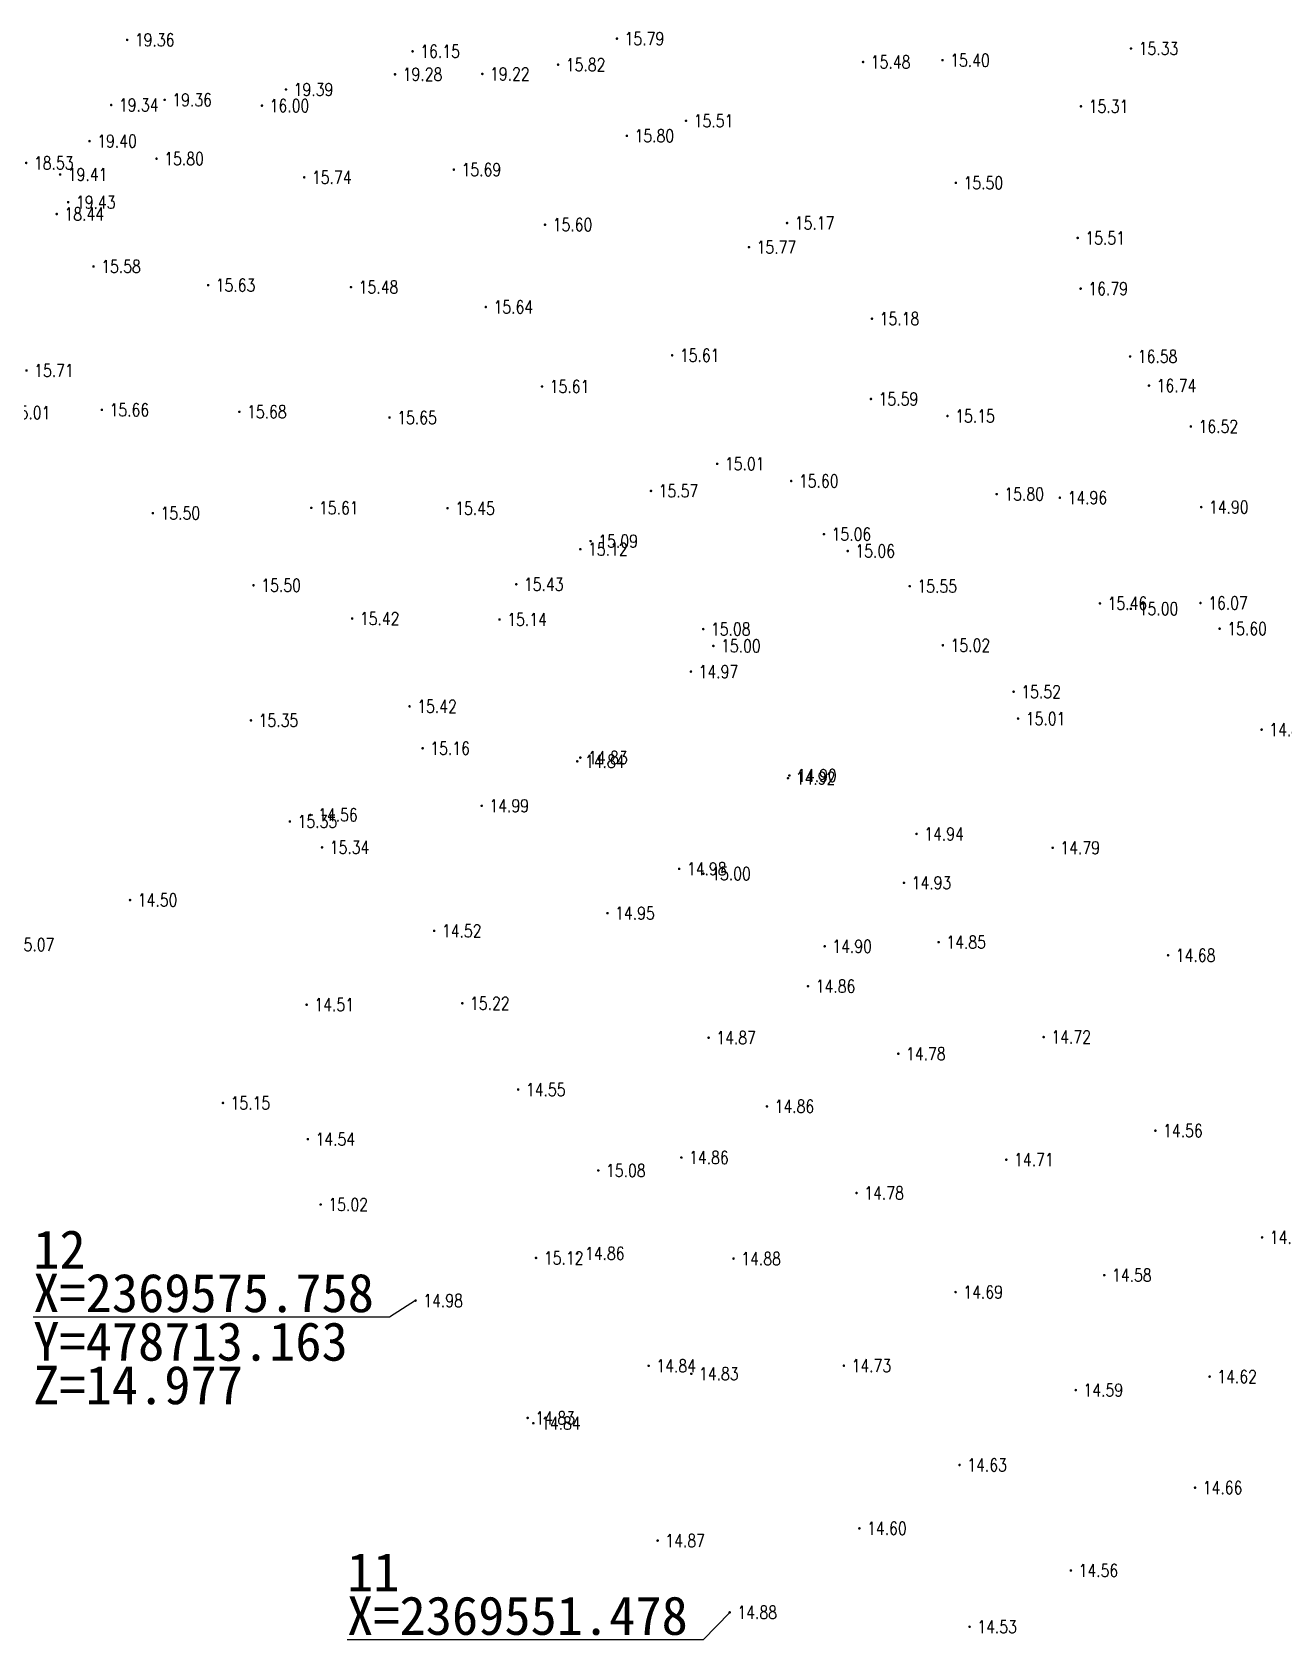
# Model space of a CAD drawing. Extents: x 478634 to 479141, y 2369294 to 2369803.
# Drawn here: x 478683.3 to 478780.8, y 2369549.3 to 2369674.5 of the extents above; entities that cross this region are included whole.
import ezdxf
from ezdxf.enums import TextEntityAlignment as Align

# ---------------------------------------------------------------- set-up
doc = ezdxf.new("R2010")
doc.units = 0
doc.header["$LTSCALE"] = 0.5
doc.layers.get('0').update_dxf_attribs({"linetype": 'CONTINUOUS'})
doc.layers.add('GCD', color=1, linetype='CONTINUOUS')
doc.styles.add('HZ', font='rs.shx', dxfattribs={"width": 0.8, "bigfont": 'hztxt.shx'})
doc.styles.add('宋体', font='')
doc.styles.get('宋体').set_extended_font_data('SimSun')

# ---------------------------------------------------------------- blocks, each defined once
blk = doc.blocks.new('GC200')
at = {"linetype": 'Continuous', "const_width": 0.2, "flags": 128}
blk.add_lwpolyline([(-0.1, 0, 1), (0.1, 0, 1)], format="xyb", close=True, dxfattribs=at)

msp = doc.modelspace()

# ---------------------------------------------------------------- linework, layer by layer
at = {"linetype": 'Continuous'}
for p, q in [((478713.16, 2369575.76, 14.98), (478711.13, 2369574.47)), ((478711.13, 2369574.47), (478683.39, 2369574.47)), ((478737.62, 2369551.48, 14.88), (478735.56, 2369549.34)), ((478735.56, 2369549.34), (478707.83, 2369549.34))]:
    msp.add_line(p, q, dxfattribs=at)

# ---------------------------------------------------------------- block references
at = {"layer": 'GCD', "linetype": 'Continuous'}
ref = msp.add_blockref('GC200', (478690.7, 2369673.93, 19.36), dxfattribs=dict(at, xscale=0.5, yscale=0.5, zscale=0.5))
ref.add_attrib('height', '19.36', dxfattribs={"linetype": 'Continuous', "height": 1, "style": 'HZ', "width": 0.8}).set_placement((478691.3, 2369673.93, 19.36), align=Align.MIDDLE_LEFT)
ref = msp.add_blockref('GC200', (478728.84, 2369674.03, 15.79), dxfattribs=dict(at, xscale=0.5, yscale=0.5, zscale=0.5))
ref.add_attrib('height', '15.79', dxfattribs={"linetype": 'Continuous', "height": 1, "style": 'HZ', "width": 0.8}).set_placement((478729.44, 2369674.03, 15.79), align=Align.MIDDLE_LEFT)
ref = msp.add_blockref('GC200', (478712.93, 2369673.04, 16.15), dxfattribs=dict(at, xscale=0.5, yscale=0.5, zscale=0.5))
ref.add_attrib('height', '16.15', dxfattribs={"linetype": 'Continuous', "height": 1, "style": 'HZ', "width": 0.8}).set_placement((478713.53, 2369673.04, 16.15), align=Align.MIDDLE_LEFT)
ref = msp.add_blockref('GC200', (478768.87, 2369673.26, 15.33), dxfattribs=dict(at, xscale=0.5, yscale=0.5, zscale=0.5))
ref.add_attrib('height', '15.33', dxfattribs={"linetype": 'Continuous', "height": 1, "style": 'HZ', "width": 0.8}).set_placement((478769.47, 2369673.26, 15.33), align=Align.MIDDLE_LEFT)
ref = msp.add_blockref('GC200', (478711.56, 2369671.25, 19.28), dxfattribs=dict(at, xscale=0.5, yscale=0.5, zscale=0.5))
ref.add_attrib('height', '19.28', dxfattribs={"linetype": 'Continuous', "height": 1, "style": 'HZ', "width": 0.8}).set_placement((478712.16, 2369671.25, 19.28), align=Align.MIDDLE_LEFT)
ref = msp.add_blockref('GC200', (478718.36, 2369671.28, 19.22), dxfattribs=dict(at, xscale=0.5, yscale=0.5, zscale=0.5))
ref.add_attrib('height', '19.22', dxfattribs={"linetype": 'Continuous', "height": 1, "style": 'HZ', "width": 0.8}).set_placement((478718.96, 2369671.28, 19.22), align=Align.MIDDLE_LEFT)
ref = msp.add_blockref('GC200', (478724.26, 2369672, 15.82), dxfattribs=dict(at, xscale=0.5, yscale=0.5, zscale=0.5))
ref.add_attrib('height', '15.82', dxfattribs={"linetype": 'Continuous', "height": 1, "style": 'HZ', "width": 0.8}).set_placement((478724.86, 2369672, 15.82), align=Align.MIDDLE_LEFT)
ref = msp.add_blockref('GC200', (478748.01, 2369672.21, 15.48), dxfattribs=dict(at, xscale=0.5, yscale=0.5, zscale=0.5))
ref.add_attrib('height', '15.48', dxfattribs={"linetype": 'Continuous', "height": 1, "style": 'HZ', "width": 0.8}).set_placement((478748.61, 2369672.21, 15.48), align=Align.MIDDLE_LEFT)
ref = msp.add_blockref('GC200', (478754.19, 2369672.35, 15.4), dxfattribs=dict(at, xscale=0.5, yscale=0.5, zscale=0.5))
ref.add_attrib('height', '15.40', dxfattribs={"linetype": 'Continuous', "height": 1, "style": 'HZ', "width": 0.8}).set_placement((478754.79, 2369672.35, 15.4), align=Align.MIDDLE_LEFT)
ref = msp.add_blockref('GC200', (478703.07, 2369670.07, 19.39), dxfattribs=dict(at, xscale=0.5, yscale=0.5, zscale=0.5))
ref.add_attrib('height', '19.39', dxfattribs={"linetype": 'Continuous', "height": 1, "style": 'HZ', "width": 0.8}).set_placement((478703.67, 2369670.07, 19.39), align=Align.MIDDLE_LEFT)
ref = msp.add_blockref('GC200', (478689.46, 2369668.86, 19.34), dxfattribs=dict(at, xscale=0.5, yscale=0.5, zscale=0.5))
ref.add_attrib('height', '19.34', dxfattribs={"linetype": 'Continuous', "height": 1, "style": 'HZ', "width": 0.8}).set_placement((478690.06, 2369668.86, 19.34), align=Align.MIDDLE_LEFT)
ref = msp.add_blockref('GC200', (478689.46, 2369668.86, 19.34), dxfattribs=dict(at, xscale=0.5, yscale=0.5, zscale=0.5))
ref.add_attrib('height', '19.34', dxfattribs={"linetype": 'Continuous', "height": 1, "style": 'HZ', "width": 0.8}).set_placement((478690.06, 2369668.86, 19.34), align=Align.MIDDLE_LEFT)
ref = msp.add_blockref('GC200', (478693.62, 2369669.26, 19.36), dxfattribs=dict(at, xscale=0.5, yscale=0.5, zscale=0.5))
ref.add_attrib('height', '19.36', dxfattribs={"linetype": 'Continuous', "height": 1, "style": 'HZ', "width": 0.8}).set_placement((478694.22, 2369669.26, 19.36), align=Align.MIDDLE_LEFT)
ref = msp.add_blockref('GC200', (478693.62, 2369669.26, 19.36), dxfattribs=dict(at, xscale=0.5, yscale=0.5, zscale=0.5))
ref.add_attrib('height', '19.36', dxfattribs={"linetype": 'Continuous', "height": 1, "style": 'HZ', "width": 0.8}).set_placement((478694.22, 2369669.26, 19.36), align=Align.MIDDLE_LEFT)
ref = msp.add_blockref('GC200', (478701.2, 2369668.81, 16), dxfattribs=dict(at, xscale=0.5, yscale=0.5, zscale=0.5))
ref.add_attrib('height', '16.00', dxfattribs={"linetype": 'Continuous', "height": 1, "style": 'HZ', "width": 0.8}).set_placement((478701.8, 2369668.81, 16), align=Align.MIDDLE_LEFT)
ref = msp.add_blockref('GC200', (478764.97, 2369668.76, 15.31), dxfattribs=dict(at, xscale=0.5, yscale=0.5, zscale=0.5))
ref.add_attrib('height', '15.31', dxfattribs={"linetype": 'Continuous', "height": 1, "style": 'HZ', "width": 0.8}).set_placement((478765.58, 2369668.76, 15.31), align=Align.MIDDLE_LEFT)
ref = msp.add_blockref('GC200', (478734.22, 2369667.63, 15.51), dxfattribs=dict(at, xscale=0.5, yscale=0.5, zscale=0.5))
ref.add_attrib('height', '15.51', dxfattribs={"linetype": 'Continuous', "height": 1, "style": 'HZ', "width": 0.8}).set_placement((478734.82, 2369667.63, 15.51), align=Align.MIDDLE_LEFT)
ref = msp.add_blockref('GC200', (478729.61, 2369666.46, 15.8), dxfattribs=dict(at, xscale=0.5, yscale=0.5, zscale=0.5))
ref.add_attrib('height', '15.80', dxfattribs={"linetype": 'Continuous', "height": 1, "style": 'HZ', "width": 0.8}).set_placement((478730.21, 2369666.46, 15.8), align=Align.MIDDLE_LEFT)
ref = msp.add_blockref('GC200', (478687.77, 2369666.05, 19.4), dxfattribs=dict(at, xscale=0.5, yscale=0.5, zscale=0.5))
ref.add_attrib('height', '19.40', dxfattribs={"linetype": 'Continuous', "height": 1, "style": 'HZ', "width": 0.8}).set_placement((478688.37, 2369666.05, 19.4), align=Align.MIDDLE_LEFT)
ref = msp.add_blockref('GC200', (478687.77, 2369666.05, 19.4), dxfattribs=dict(at, xscale=0.5, yscale=0.5, zscale=0.5))
ref.add_attrib('height', '19.40', dxfattribs={"linetype": 'Continuous', "height": 1, "style": 'HZ', "width": 0.8}).set_placement((478688.37, 2369666.05, 19.4), align=Align.MIDDLE_LEFT)
ref = msp.add_blockref('GC200', (478682.84, 2369664.35, 18.53), dxfattribs=dict(at, xscale=0.5, yscale=0.5, zscale=0.5))
ref.add_attrib('height', '18.53', dxfattribs={"linetype": 'Continuous', "height": 1, "style": 'HZ', "width": 0.8}).set_placement((478683.44, 2369664.35, 18.53), align=Align.MIDDLE_LEFT)
ref = msp.add_blockref('GC200', (478692.99, 2369664.68, 15.8), dxfattribs=dict(at, xscale=0.5, yscale=0.5, zscale=0.5))
ref.add_attrib('height', '15.80', dxfattribs={"linetype": 'Continuous', "height": 1, "style": 'HZ', "width": 0.8}).set_placement((478693.59, 2369664.68, 15.8), align=Align.MIDDLE_LEFT)
ref = msp.add_blockref('GC200', (478716.14, 2369663.83, 15.69), dxfattribs=dict(at, xscale=0.5, yscale=0.5, zscale=0.5))
ref.add_attrib('height', '15.69', dxfattribs={"linetype": 'Continuous', "height": 1, "style": 'HZ', "width": 0.8}).set_placement((478716.74, 2369663.83, 15.69), align=Align.MIDDLE_LEFT)
ref = msp.add_blockref('GC200', (478685.48, 2369663.45, 19.41), dxfattribs=dict(at, xscale=0.5, yscale=0.5, zscale=0.5))
ref.add_attrib('height', '19.41', dxfattribs={"linetype": 'Continuous', "height": 1, "style": 'HZ', "width": 0.8}).set_placement((478686.08, 2369663.45, 19.41), align=Align.MIDDLE_LEFT)
ref = msp.add_blockref('GC200', (478704.49, 2369663.23, 15.74), dxfattribs=dict(at, xscale=0.5, yscale=0.5, zscale=0.5))
ref.add_attrib('height', '15.74', dxfattribs={"linetype": 'Continuous', "height": 1, "style": 'HZ', "width": 0.8}).set_placement((478705.09, 2369663.23, 15.74), align=Align.MIDDLE_LEFT)
ref = msp.add_blockref('GC200', (478755.23, 2369662.8, 15.49), dxfattribs=dict(at, xscale=0.5, yscale=0.5, zscale=0.5))
ref.add_attrib('height', '15.50', dxfattribs={"linetype": 'Continuous', "height": 1, "style": 'HZ', "width": 0.8}).set_placement((478755.83, 2369662.8, 15.49), align=Align.MIDDLE_LEFT)
ref = msp.add_blockref('GC200', (478686.11, 2369661.29, 19.43), dxfattribs=dict(at, xscale=0.5, yscale=0.5, zscale=0.5))
ref.add_attrib('height', '19.43', dxfattribs={"linetype": 'Continuous', "height": 1, "style": 'HZ', "width": 0.8}).set_placement((478686.71, 2369661.29, 19.43), align=Align.MIDDLE_LEFT)
ref = msp.add_blockref('GC200', (478685.22, 2369660.37, 18.44), dxfattribs=dict(at, xscale=0.5, yscale=0.5, zscale=0.5))
ref.add_attrib('height', '18.44', dxfattribs={"linetype": 'Continuous', "height": 1, "style": 'HZ', "width": 0.8}).set_placement((478685.82, 2369660.37, 18.44), align=Align.MIDDLE_LEFT)
ref = msp.add_blockref('GC200', (478723.24, 2369659.54, 15.6), dxfattribs=dict(at, xscale=0.5, yscale=0.5, zscale=0.5))
ref.add_attrib('height', '15.60', dxfattribs={"linetype": 'Continuous', "height": 1, "style": 'HZ', "width": 0.8}).set_placement((478723.84, 2369659.54, 15.6), align=Align.MIDDLE_LEFT)
ref = msp.add_blockref('GC200', (478742.09, 2369659.67, 15.17), dxfattribs=dict(at, xscale=0.5, yscale=0.5, zscale=0.5))
ref.add_attrib('height', '15.17', dxfattribs={"linetype": 'Continuous', "height": 1, "style": 'HZ', "width": 0.8}).set_placement((478742.69, 2369659.67, 15.17), align=Align.MIDDLE_LEFT)
ref = msp.add_blockref('GC200', (478739.12, 2369657.79, 15.77), dxfattribs=dict(at, xscale=0.5, yscale=0.5, zscale=0.5))
ref.add_attrib('height', '15.77', dxfattribs={"linetype": 'Continuous', "height": 1, "style": 'HZ', "width": 0.8}).set_placement((478739.72, 2369657.79, 15.77), align=Align.MIDDLE_LEFT)
ref = msp.add_blockref('GC200', (478764.72, 2369658.51, 15.51), dxfattribs=dict(at, xscale=0.5, yscale=0.5, zscale=0.5))
ref.add_attrib('height', '15.51', dxfattribs={"linetype": 'Continuous', "height": 1, "style": 'HZ', "width": 0.8}).set_placement((478765.32, 2369658.51, 15.51), align=Align.MIDDLE_LEFT)
ref = msp.add_blockref('GC200', (478688.08, 2369656.29, 15.58), dxfattribs=dict(at, xscale=0.5, yscale=0.5, zscale=0.5))
ref.add_attrib('height', '15.58', dxfattribs={"linetype": 'Continuous', "height": 1, "style": 'HZ', "width": 0.8}).set_placement((478688.68, 2369656.29, 15.58), align=Align.MIDDLE_LEFT)
ref = msp.add_blockref('GC200', (478697.01, 2369654.83, 15.63), dxfattribs=dict(at, xscale=0.5, yscale=0.5, zscale=0.5))
ref.add_attrib('height', '15.63', dxfattribs={"linetype": 'Continuous', "height": 1, "style": 'HZ', "width": 0.8}).set_placement((478697.6, 2369654.83, 15.63), align=Align.MIDDLE_LEFT)
ref = msp.add_blockref('GC200', (478708.13, 2369654.68, 15.48), dxfattribs=dict(at, xscale=0.5, yscale=0.5, zscale=0.5))
ref.add_attrib('height', '15.48', dxfattribs={"linetype": 'Continuous', "height": 1, "style": 'HZ', "width": 0.8}).set_placement((478708.73, 2369654.68, 15.48), align=Align.MIDDLE_LEFT)
ref = msp.add_blockref('GC200', (478764.95, 2369654.56, 16.79), dxfattribs=dict(at, xscale=0.5, yscale=0.5, zscale=0.5))
ref.add_attrib('height', '16.79', dxfattribs={"linetype": 'Continuous', "height": 1, "style": 'HZ', "width": 0.8}).set_placement((478765.55, 2369654.56, 16.79), align=Align.MIDDLE_LEFT)
ref = msp.add_blockref('GC200', (478718.63, 2369653.13, 15.64), dxfattribs=dict(at, xscale=0.5, yscale=0.5, zscale=0.5))
ref.add_attrib('height', '15.64', dxfattribs={"linetype": 'Continuous', "height": 1, "style": 'HZ', "width": 0.8}).set_placement((478719.23, 2369653.13, 15.64), align=Align.MIDDLE_LEFT)
ref = msp.add_blockref('GC200', (478748.7, 2369652.22, 15.18), dxfattribs=dict(at, xscale=0.5, yscale=0.5, zscale=0.5))
ref.add_attrib('height', '15.18', dxfattribs={"linetype": 'Continuous', "height": 1, "style": 'HZ', "width": 0.8}).set_placement((478749.3, 2369652.22, 15.18), align=Align.MIDDLE_LEFT)
ref = msp.add_blockref('GC200', (478733.14, 2369649.37, 15.61), dxfattribs=dict(at, xscale=0.5, yscale=0.5, zscale=0.5))
ref.add_attrib('height', '15.61', dxfattribs={"linetype": 'Continuous', "height": 1, "style": 'HZ', "width": 0.8}).set_placement((478733.74, 2369649.37, 15.61), align=Align.MIDDLE_LEFT)
ref = msp.add_blockref('GC200', (478768.8, 2369649.28, 16.58), dxfattribs=dict(at, xscale=0.5, yscale=0.5, zscale=0.5))
ref.add_attrib('height', '16.58', dxfattribs={"linetype": 'Continuous', "height": 1, "style": 'HZ', "width": 0.8}).set_placement((478769.4, 2369649.28, 16.58), align=Align.MIDDLE_LEFT)
ref = msp.add_blockref('GC200', (478682.86, 2369648.19, 15.71), dxfattribs=dict(at, xscale=0.5, yscale=0.5, zscale=0.5))
ref.add_attrib('height', '15.71', dxfattribs={"linetype": 'Continuous', "height": 1, "style": 'HZ', "width": 0.8}).set_placement((478683.46, 2369648.19, 15.71), align=Align.MIDDLE_LEFT)
ref = msp.add_blockref('GC200', (478723.01, 2369646.94, 15.61), dxfattribs=dict(at, xscale=0.5, yscale=0.5, zscale=0.5))
ref.add_attrib('height', '15.61', dxfattribs={"linetype": 'Continuous', "height": 1, "style": 'HZ', "width": 0.8}).set_placement((478723.61, 2369646.94, 15.61), align=Align.MIDDLE_LEFT)
ref = msp.add_blockref('GC200', (478770.27, 2369647.01, 16.74), dxfattribs=dict(at, xscale=0.5, yscale=0.5, zscale=0.5))
ref.add_attrib('height', '16.74', dxfattribs={"linetype": 'Continuous', "height": 1, "style": 'HZ', "width": 0.8}).set_placement((478770.87, 2369647.01, 16.74), align=Align.MIDDLE_LEFT)
ref = msp.add_blockref('GC200', (478681.04, 2369644.9, 15.01), dxfattribs=dict(at, xscale=0.5, yscale=0.5, zscale=0.5))
ref.add_attrib('height', '15.01', dxfattribs={"linetype": 'Continuous', "height": 1, "style": 'HZ', "width": 0.8}).set_placement((478681.64, 2369644.9, 15.01), align=Align.MIDDLE_LEFT)
ref = msp.add_blockref('GC200', (478688.73, 2369645.12, 15.66), dxfattribs=dict(at, xscale=0.5, yscale=0.5, zscale=0.5))
ref.add_attrib('height', '15.66', dxfattribs={"linetype": 'Continuous', "height": 1, "style": 'HZ', "width": 0.8}).set_placement((478689.33, 2369645.12, 15.66), align=Align.MIDDLE_LEFT)
ref = msp.add_blockref('GC200', (478699.44, 2369644.97, 15.68), dxfattribs=dict(at, xscale=0.5, yscale=0.5, zscale=0.5))
ref.add_attrib('height', '15.68', dxfattribs={"linetype": 'Continuous', "height": 1, "style": 'HZ', "width": 0.8}).set_placement((478700.04, 2369644.97, 15.68), align=Align.MIDDLE_LEFT)
ref = msp.add_blockref('GC200', (478748.62, 2369645.97, 15.59), dxfattribs=dict(at, xscale=0.5, yscale=0.5, zscale=0.5))
ref.add_attrib('height', '15.59', dxfattribs={"linetype": 'Continuous', "height": 1, "style": 'HZ', "width": 0.8}).set_placement((478749.22, 2369645.97, 15.59), align=Align.MIDDLE_LEFT)
ref = msp.add_blockref('GC200', (478711.13, 2369644.52, 15.65), dxfattribs=dict(at, xscale=0.5, yscale=0.5, zscale=0.5))
ref.add_attrib('height', '15.65', dxfattribs={"linetype": 'Continuous', "height": 1, "style": 'HZ', "width": 0.8}).set_placement((478711.73, 2369644.52, 15.65), align=Align.MIDDLE_LEFT)
ref = msp.add_blockref('GC200', (478754.58, 2369644.64, 15.15), dxfattribs=dict(at, xscale=0.5, yscale=0.5, zscale=0.5))
ref.add_attrib('height', '15.15', dxfattribs={"linetype": 'Continuous', "height": 1, "style": 'HZ', "width": 0.8}).set_placement((478755.18, 2369644.64, 15.15), align=Align.MIDDLE_LEFT)
ref = msp.add_blockref('GC200', (478773.53, 2369643.83, 16.52), dxfattribs=dict(at, xscale=0.5, yscale=0.5, zscale=0.5))
ref.add_attrib('height', '16.52', dxfattribs={"linetype": 'Continuous', "height": 1, "style": 'HZ', "width": 0.8}).set_placement((478774.13, 2369643.83, 16.52), align=Align.MIDDLE_LEFT)
ref = msp.add_blockref('GC200', (478736.65, 2369640.92, 15.01), dxfattribs=dict(at, xscale=0.5, yscale=0.5, zscale=0.5))
ref.add_attrib('height', '15.01', dxfattribs={"linetype": 'Continuous', "height": 1, "style": 'HZ', "width": 0.8}).set_placement((478737.25, 2369640.92, 15.01), align=Align.MIDDLE_LEFT)
ref = msp.add_blockref('GC200', (478731.49, 2369638.81, 15.57), dxfattribs=dict(at, xscale=0.5, yscale=0.5, zscale=0.5))
ref.add_attrib('height', '15.57', dxfattribs={"linetype": 'Continuous', "height": 1, "style": 'HZ', "width": 0.8}).set_placement((478732.09, 2369638.81, 15.57), align=Align.MIDDLE_LEFT)
ref = msp.add_blockref('GC200', (478742.41, 2369639.58, 15.6), dxfattribs=dict(at, xscale=0.5, yscale=0.5, zscale=0.5))
ref.add_attrib('height', '15.60', dxfattribs={"linetype": 'Continuous', "height": 1, "style": 'HZ', "width": 0.8}).set_placement((478743.01, 2369639.58, 15.6), align=Align.MIDDLE_LEFT)
ref = msp.add_blockref('GC200', (478705.04, 2369637.49, 15.61), dxfattribs=dict(at, xscale=0.5, yscale=0.5, zscale=0.5))
ref.add_attrib('height', '15.61', dxfattribs={"linetype": 'Continuous', "height": 1, "style": 'HZ', "width": 0.8}).set_placement((478705.64, 2369637.49, 15.61), align=Align.MIDDLE_LEFT)
ref = msp.add_blockref('GC200', (478715.65, 2369637.46, 15.45), dxfattribs=dict(at, xscale=0.5, yscale=0.5, zscale=0.5))
ref.add_attrib('height', '15.45', dxfattribs={"linetype": 'Continuous', "height": 1, "style": 'HZ', "width": 0.8}).set_placement((478716.25, 2369637.46, 15.45), align=Align.MIDDLE_LEFT)
ref = msp.add_blockref('GC200', (478758.41, 2369638.56, 15.8), dxfattribs=dict(at, xscale=0.5, yscale=0.5, zscale=0.5))
ref.add_attrib('height', '15.80', dxfattribs={"linetype": 'Continuous', "height": 1, "style": 'HZ', "width": 0.8}).set_placement((478759.01, 2369638.56, 15.8), align=Align.MIDDLE_LEFT)
ref = msp.add_blockref('GC200', (478763.33, 2369638.28, 14.96), dxfattribs=dict(at, xscale=0.5, yscale=0.5, zscale=0.5))
ref.add_attrib('height', '14.96', dxfattribs={"linetype": 'Continuous', "height": 1, "style": 'HZ', "width": 0.8}).set_placement((478763.93, 2369638.28, 14.96), align=Align.MIDDLE_LEFT)
ref = msp.add_blockref('GC200', (478774.34, 2369637.55, 14.9), dxfattribs=dict(at, xscale=0.5, yscale=0.5, zscale=0.5))
ref.add_attrib('height', '14.90', dxfattribs={"linetype": 'Continuous', "height": 1, "style": 'HZ', "width": 0.8}).set_placement((478774.94, 2369637.55, 14.9), align=Align.MIDDLE_LEFT)
ref = msp.add_blockref('GC200', (478692.7, 2369637.08, 15.5), dxfattribs=dict(at, xscale=0.5, yscale=0.5, zscale=0.5))
ref.add_attrib('height', '15.50', dxfattribs={"linetype": 'Continuous', "height": 1, "style": 'HZ', "width": 0.8}).set_placement((478693.3, 2369637.08, 15.5), align=Align.MIDDLE_LEFT)
ref = msp.add_blockref('GC200', (478726.79, 2369634.9, 15.09), dxfattribs=dict(at, xscale=0.5, yscale=0.5, zscale=0.5))
ref.add_attrib('height', '15.09', dxfattribs={"linetype": 'Continuous', "height": 1, "style": 'HZ', "width": 0.8}).set_placement((478727.39, 2369634.9, 15.09), align=Align.MIDDLE_LEFT)
ref = msp.add_blockref('GC200', (478744.96, 2369635.44, 15.06), dxfattribs=dict(at, xscale=0.5, yscale=0.5, zscale=0.5))
ref.add_attrib('height', '15.06', dxfattribs={"linetype": 'Continuous', "height": 1, "style": 'HZ', "width": 0.8}).set_placement((478745.56, 2369635.44, 15.06), align=Align.MIDDLE_LEFT)
ref = msp.add_blockref('GC200', (478725.99, 2369634.27, 15.12), dxfattribs=dict(at, xscale=0.5, yscale=0.5, zscale=0.5))
ref.add_attrib('height', '15.12', dxfattribs={"linetype": 'Continuous', "height": 1, "style": 'HZ', "width": 0.8}).set_placement((478726.59, 2369634.27, 15.12), align=Align.MIDDLE_LEFT)
ref = msp.add_blockref('GC200', (478746.81, 2369634.13, 15.06), dxfattribs=dict(at, xscale=0.5, yscale=0.5, zscale=0.5))
ref.add_attrib('height', '15.06', dxfattribs={"linetype": 'Continuous', "height": 1, "style": 'HZ', "width": 0.8}).set_placement((478747.41, 2369634.13, 15.06), align=Align.MIDDLE_LEFT)
ref = msp.add_blockref('GC200', (478700.54, 2369631.46, 15.5), dxfattribs=dict(at, xscale=0.5, yscale=0.5, zscale=0.5))
ref.add_attrib('height', '15.50', dxfattribs={"linetype": 'Continuous', "height": 1, "style": 'HZ', "width": 0.8}).set_placement((478701.15, 2369631.46, 15.5), align=Align.MIDDLE_LEFT)
ref = msp.add_blockref('GC200', (478721, 2369631.54, 15.43), dxfattribs=dict(at, xscale=0.5, yscale=0.5, zscale=0.5))
ref.add_attrib('height', '15.43', dxfattribs={"linetype": 'Continuous', "height": 1, "style": 'HZ', "width": 0.8}).set_placement((478721.6, 2369631.54, 15.43), align=Align.MIDDLE_LEFT)
ref = msp.add_blockref('GC200', (478751.64, 2369631.39, 15.55), dxfattribs=dict(at, xscale=0.5, yscale=0.5, zscale=0.5))
ref.add_attrib('height', '15.55', dxfattribs={"linetype": 'Continuous', "height": 1, "style": 'HZ', "width": 0.8}).set_placement((478752.24, 2369631.39, 15.55), align=Align.MIDDLE_LEFT)
ref = msp.add_blockref('GC200', (478766.45, 2369630.05, 15.46), dxfattribs=dict(at, xscale=0.5, yscale=0.5, zscale=0.5))
ref.add_attrib('height', '15.46', dxfattribs={"linetype": 'Continuous', "height": 1, "style": 'HZ', "width": 0.8}).set_placement((478767.05, 2369630.05, 15.46), align=Align.MIDDLE_LEFT)
ref = msp.add_blockref('GC200', (478774.28, 2369630.08, 16.07), dxfattribs=dict(at, xscale=0.5, yscale=0.5, zscale=0.5))
ref.add_attrib('height', '16.07', dxfattribs={"linetype": 'Continuous', "height": 1, "style": 'HZ', "width": 0.8}).set_placement((478774.88, 2369630.08, 16.07), align=Align.MIDDLE_LEFT)
ref = msp.add_blockref('GC200', (478708.22, 2369628.87, 15.41), dxfattribs=dict(at, xscale=0.5, yscale=0.5, zscale=0.5))
ref.add_attrib('height', '15.42', dxfattribs={"linetype": 'Continuous', "height": 1, "style": 'HZ', "width": 0.8}).set_placement((478708.82, 2369628.87, 15.41), align=Align.MIDDLE_LEFT)
ref = msp.add_blockref('GC200', (478719.7, 2369628.8, 15.14), dxfattribs=dict(at, xscale=0.5, yscale=0.5, zscale=0.5))
ref.add_attrib('height', '15.14', dxfattribs={"linetype": 'Continuous', "height": 1, "style": 'HZ', "width": 0.8}).set_placement((478720.3, 2369628.8, 15.14), align=Align.MIDDLE_LEFT)
ref = msp.add_blockref('GC200', (478768.86, 2369629.63, 15), dxfattribs=dict(at, xscale=0.5, yscale=0.5, zscale=0.5))
ref.add_attrib('height', '15.00', dxfattribs={"linetype": 'Continuous', "height": 1, "style": 'HZ', "width": 0.8}).set_placement((478769.47, 2369629.63, 15), align=Align.MIDDLE_LEFT)
ref = msp.add_blockref('GC200', (478735.56, 2369628.05, 15.08), dxfattribs=dict(at, xscale=0.5, yscale=0.5, zscale=0.5))
ref.add_attrib('height', '15.08', dxfattribs={"linetype": 'Continuous', "height": 1, "style": 'HZ', "width": 0.8}).set_placement((478736.16, 2369628.05, 15.08), align=Align.MIDDLE_LEFT)
ref = msp.add_blockref('GC200', (478775.77, 2369628.08, 15.6), dxfattribs=dict(at, xscale=0.5, yscale=0.5, zscale=0.5))
ref.add_attrib('height', '15.60', dxfattribs={"linetype": 'Continuous', "height": 1, "style": 'HZ', "width": 0.8}).set_placement((478776.37, 2369628.08, 15.6), align=Align.MIDDLE_LEFT)
ref = msp.add_blockref('GC200', (478736.35, 2369626.74, 15), dxfattribs=dict(at, xscale=0.5, yscale=0.5, zscale=0.5))
ref.add_attrib('height', '15.00', dxfattribs={"linetype": 'Continuous', "height": 1, "style": 'HZ', "width": 0.8}).set_placement((478736.95, 2369626.74, 15), align=Align.MIDDLE_LEFT)
ref = msp.add_blockref('GC200', (478754.22, 2369626.79, 15.02), dxfattribs=dict(at, xscale=0.5, yscale=0.5, zscale=0.5))
ref.add_attrib('height', '15.02', dxfattribs={"linetype": 'Continuous', "height": 1, "style": 'HZ', "width": 0.8}).set_placement((478754.82, 2369626.79, 15.02), align=Align.MIDDLE_LEFT)
ref = msp.add_blockref('GC200', (478734.6, 2369624.74, 14.96), dxfattribs=dict(at, xscale=0.5, yscale=0.5, zscale=0.5))
ref.add_attrib('height', '14.97', dxfattribs={"linetype": 'Continuous', "height": 1, "style": 'HZ', "width": 0.8}).set_placement((478735.2, 2369624.74, 14.96), align=Align.MIDDLE_LEFT)
ref = msp.add_blockref('GC200', (478759.73, 2369623.17, 15.52), dxfattribs=dict(at, xscale=0.5, yscale=0.5, zscale=0.5))
ref.add_attrib('height', '15.52', dxfattribs={"linetype": 'Continuous', "height": 1, "style": 'HZ', "width": 0.8}).set_placement((478760.33, 2369623.17, 15.52), align=Align.MIDDLE_LEFT)
ref = msp.add_blockref('GC200', (478712.69, 2369622.03, 15.42), dxfattribs=dict(at, xscale=0.5, yscale=0.5, zscale=0.5))
ref.add_attrib('height', '15.42', dxfattribs={"linetype": 'Continuous', "height": 1, "style": 'HZ', "width": 0.8}).set_placement((478713.29, 2369622.03, 15.42), align=Align.MIDDLE_LEFT)
ref = msp.add_blockref('GC200', (478700.34, 2369620.94, 15.35), dxfattribs=dict(at, xscale=0.5, yscale=0.5, zscale=0.5))
ref.add_attrib('height', '15.35', dxfattribs={"linetype": 'Continuous', "height": 1, "style": 'HZ', "width": 0.8}).set_placement((478700.94, 2369620.94, 15.35), align=Align.MIDDLE_LEFT)
ref = msp.add_blockref('GC200', (478760.08, 2369621.08, 15.01), dxfattribs=dict(at, xscale=0.5, yscale=0.5, zscale=0.5))
ref.add_attrib('height', '15.01', dxfattribs={"linetype": 'Continuous', "height": 1, "style": 'HZ', "width": 0.8}).set_placement((478760.68, 2369621.08, 15.01), align=Align.MIDDLE_LEFT)
ref = msp.add_blockref('GC200', (478779.04, 2369620.22, 14.89), dxfattribs=dict(at, xscale=0.5, yscale=0.5, zscale=0.5))
ref.add_attrib('height', '14.89', dxfattribs={"linetype": 'Continuous', "height": 1, "style": 'HZ', "width": 0.8}).set_placement((478779.64, 2369620.22, 14.89), align=Align.MIDDLE_LEFT)
ref = msp.add_blockref('GC200', (478713.71, 2369618.77, 15.16), dxfattribs=dict(at, xscale=0.5, yscale=0.5, zscale=0.5))
ref.add_attrib('height', '15.16', dxfattribs={"linetype": 'Continuous', "height": 1, "style": 'HZ', "width": 0.8}).set_placement((478714.31, 2369618.77, 15.16), align=Align.MIDDLE_LEFT)
ref = msp.add_blockref('GC200', (478725.75, 2369617.75, 14.84), dxfattribs=dict(at, xscale=0.5, yscale=0.5, zscale=0.5))
ref.add_attrib('height', '14.84', dxfattribs={"linetype": 'Continuous', "height": 1, "style": 'HZ', "width": 0.8}).set_placement((478726.35, 2369617.75, 14.84), align=Align.MIDDLE_LEFT)
ref = msp.add_blockref('GC200', (478725.99, 2369618.04, 14.83), dxfattribs=dict(at, xscale=0.5, yscale=0.5, zscale=0.5))
ref.add_attrib('height', '14.83', dxfattribs={"linetype": 'Continuous', "height": 1, "style": 'HZ', "width": 0.8}).set_placement((478726.59, 2369618.04, 14.83), align=Align.MIDDLE_LEFT)
ref = msp.add_blockref('GC200', (478742.16, 2369616.44, 14.92), dxfattribs=dict(at, xscale=0.5, yscale=0.5, zscale=0.5))
ref.add_attrib('height', '14.92', dxfattribs={"linetype": 'Continuous', "height": 1, "style": 'HZ', "width": 0.8}).set_placement((478742.76, 2369616.44, 14.92), align=Align.MIDDLE_LEFT)
ref = msp.add_blockref('GC200', (478742.27, 2369616.65, 14.9), dxfattribs=dict(at, xscale=0.5, yscale=0.5, zscale=0.5))
ref.add_attrib('height', '14.90', dxfattribs={"linetype": 'Continuous', "height": 1, "style": 'HZ', "width": 0.8}).set_placement((478742.87, 2369616.65, 14.9), align=Align.MIDDLE_LEFT)
ref = msp.add_blockref('GC200', (478718.31, 2369614.29, 14.99), dxfattribs=dict(at, xscale=0.5, yscale=0.5, zscale=0.5))
ref.add_attrib('height', '14.99', dxfattribs={"linetype": 'Continuous', "height": 1, "style": 'HZ', "width": 0.8}).set_placement((478718.91, 2369614.29, 14.99), align=Align.MIDDLE_LEFT)
ref = msp.add_blockref('GC200', (478703.37, 2369613.07, 15.35), dxfattribs=dict(at, xscale=0.5, yscale=0.5, zscale=0.5))
ref.add_attrib('height', '15.35', dxfattribs={"linetype": 'Continuous', "height": 1, "style": 'HZ', "width": 0.8}).set_placement((478703.97, 2369613.07, 15.35), align=Align.MIDDLE_LEFT)
ref = msp.add_blockref('GC200', (478704.97, 2369613.58, 14.56), dxfattribs=dict(at, xscale=0.5, yscale=0.5, zscale=0.5))
ref.add_attrib('height', '14.56', dxfattribs={"linetype": 'Continuous', "height": 1, "style": 'HZ', "width": 0.8}).set_placement((478705.57, 2369613.58, 14.56), align=Align.MIDDLE_LEFT)
ref = msp.add_blockref('GC200', (478752.17, 2369612.1, 14.94), dxfattribs=dict(at, xscale=0.5, yscale=0.5, zscale=0.5))
ref.add_attrib('height', '14.94', dxfattribs={"linetype": 'Continuous', "height": 1, "style": 'HZ', "width": 0.8}).set_placement((478752.77, 2369612.1, 14.94), align=Align.MIDDLE_LEFT)
ref = msp.add_blockref('GC200', (478705.88, 2369611.05, 15.34), dxfattribs=dict(at, xscale=0.5, yscale=0.5, zscale=0.5))
ref.add_attrib('height', '15.34', dxfattribs={"linetype": 'Continuous', "height": 1, "style": 'HZ', "width": 0.8}).set_placement((478706.48, 2369611.05, 15.34), align=Align.MIDDLE_LEFT)
ref = msp.add_blockref('GC200', (478762.77, 2369611.02, 14.79), dxfattribs=dict(at, xscale=0.5, yscale=0.5, zscale=0.5))
ref.add_attrib('height', '14.79', dxfattribs={"linetype": 'Continuous', "height": 1, "style": 'HZ', "width": 0.8}).set_placement((478763.37, 2369611.02, 14.79), align=Align.MIDDLE_LEFT)
ref = msp.add_blockref('GC200', (478733.69, 2369609.38, 14.97), dxfattribs=dict(at, xscale=0.5, yscale=0.5, zscale=0.5))
ref.add_attrib('height', '14.98', dxfattribs={"linetype": 'Continuous', "height": 1, "style": 'HZ', "width": 0.8}).set_placement((478734.29, 2369609.38, 14.97), align=Align.MIDDLE_LEFT)
ref = msp.add_blockref('GC200', (478735.58, 2369609, 14.99), dxfattribs=dict(at, xscale=0.5, yscale=0.5, zscale=0.5))
ref.add_attrib('height', '15.00', dxfattribs={"linetype": 'Continuous', "height": 1, "style": 'HZ', "width": 0.8}).set_placement((478736.18, 2369609, 14.99), align=Align.MIDDLE_LEFT)
ref = msp.add_blockref('GC200', (478751.19, 2369608.29, 14.93), dxfattribs=dict(at, xscale=0.5, yscale=0.5, zscale=0.5))
ref.add_attrib('height', '14.93', dxfattribs={"linetype": 'Continuous', "height": 1, "style": 'HZ', "width": 0.8}).set_placement((478751.79, 2369608.29, 14.93), align=Align.MIDDLE_LEFT)
ref = msp.add_blockref('GC200', (478690.93, 2369606.95, 14.5), dxfattribs=dict(at, xscale=0.5, yscale=0.5, zscale=0.5))
ref.add_attrib('height', '14.50', dxfattribs={"linetype": 'Continuous', "height": 1, "style": 'HZ', "width": 0.8}).set_placement((478691.53, 2369606.95, 14.5), align=Align.MIDDLE_LEFT)
ref = msp.add_blockref('GC200', (478728.1, 2369605.93, 14.95), dxfattribs=dict(at, xscale=0.5, yscale=0.5, zscale=0.5))
ref.add_attrib('height', '14.95', dxfattribs={"linetype": 'Continuous', "height": 1, "style": 'HZ', "width": 0.8}).set_placement((478728.7, 2369605.93, 14.95), align=Align.MIDDLE_LEFT)
ref = msp.add_blockref('GC200', (478714.61, 2369604.55, 14.52), dxfattribs=dict(at, xscale=0.5, yscale=0.5, zscale=0.5))
ref.add_attrib('height', '14.52', dxfattribs={"linetype": 'Continuous', "height": 1, "style": 'HZ', "width": 0.8}).set_placement((478715.21, 2369604.55, 14.52), align=Align.MIDDLE_LEFT)
ref = msp.add_blockref('GC200', (478753.89, 2369603.67, 14.85), dxfattribs=dict(at, xscale=0.5, yscale=0.5, zscale=0.5))
ref.add_attrib('height', '14.85', dxfattribs={"linetype": 'Continuous', "height": 1, "style": 'HZ', "width": 0.8}).set_placement((478754.49, 2369603.67, 14.85), align=Align.MIDDLE_LEFT)
ref = msp.add_blockref('GC200', (478681.35, 2369603.48, 15.07), dxfattribs=dict(at, xscale=0.5, yscale=0.5, zscale=0.5))
ref.add_attrib('height', '15.07', dxfattribs={"linetype": 'Continuous', "height": 1, "style": 'HZ', "width": 0.8}).set_placement((478681.95, 2369603.48, 15.07), align=Align.MIDDLE_LEFT)
ref = msp.add_blockref('GC200', (478745.02, 2369603.35, 14.9), dxfattribs=dict(at, xscale=0.5, yscale=0.5, zscale=0.5))
ref.add_attrib('height', '14.90', dxfattribs={"linetype": 'Continuous', "height": 1, "style": 'HZ', "width": 0.8}).set_placement((478745.61, 2369603.35, 14.9), align=Align.MIDDLE_LEFT)
ref = msp.add_blockref('GC200', (478771.76, 2369602.65, 14.68), dxfattribs=dict(at, xscale=0.5, yscale=0.5, zscale=0.5))
ref.add_attrib('height', '14.68', dxfattribs={"linetype": 'Continuous', "height": 1, "style": 'HZ', "width": 0.8}).set_placement((478772.36, 2369602.65, 14.68), align=Align.MIDDLE_LEFT)
ref = msp.add_blockref('GC200', (478743.72, 2369600.24, 14.86), dxfattribs=dict(at, xscale=0.5, yscale=0.5, zscale=0.5))
ref.add_attrib('height', '14.86', dxfattribs={"linetype": 'Continuous', "height": 1, "style": 'HZ', "width": 0.8}).set_placement((478744.32, 2369600.24, 14.86), align=Align.MIDDLE_LEFT)
ref = msp.add_blockref('GC200', (478704.68, 2369598.8, 14.51), dxfattribs=dict(at, xscale=0.5, yscale=0.5, zscale=0.5))
ref.add_attrib('height', '14.51', dxfattribs={"linetype": 'Continuous', "height": 1, "style": 'HZ', "width": 0.8}).set_placement((478705.28, 2369598.8, 14.51), align=Align.MIDDLE_LEFT)
ref = msp.add_blockref('GC200', (478716.8, 2369598.91, 15.22), dxfattribs=dict(at, xscale=0.5, yscale=0.5, zscale=0.5))
ref.add_attrib('height', '15.22', dxfattribs={"linetype": 'Continuous', "height": 1, "style": 'HZ', "width": 0.8}).set_placement((478717.4, 2369598.91, 15.22), align=Align.MIDDLE_LEFT)
ref = msp.add_blockref('GC200', (478735.98, 2369596.23, 14.87), dxfattribs=dict(at, xscale=0.5, yscale=0.5, zscale=0.5))
ref.add_attrib('height', '14.87', dxfattribs={"linetype": 'Continuous', "height": 1, "style": 'HZ', "width": 0.8}).set_placement((478736.58, 2369596.23, 14.87), align=Align.MIDDLE_LEFT)
ref = msp.add_blockref('GC200', (478762.07, 2369596.28, 14.72), dxfattribs=dict(at, xscale=0.5, yscale=0.5, zscale=0.5))
ref.add_attrib('height', '14.72', dxfattribs={"linetype": 'Continuous', "height": 1, "style": 'HZ', "width": 0.8}).set_placement((478762.67, 2369596.28, 14.72), align=Align.MIDDLE_LEFT)
ref = msp.add_blockref('GC200', (478750.75, 2369594.98, 14.78), dxfattribs=dict(at, xscale=0.5, yscale=0.5, zscale=0.5))
ref.add_attrib('height', '14.78', dxfattribs={"linetype": 'Continuous', "height": 1, "style": 'HZ', "width": 0.8}).set_placement((478751.35, 2369594.98, 14.78), align=Align.MIDDLE_LEFT)
ref = msp.add_blockref('GC200', (478698.16, 2369591.15, 15.15), dxfattribs=dict(at, xscale=0.5, yscale=0.5, zscale=0.5))
ref.add_attrib('height', '15.15', dxfattribs={"linetype": 'Continuous', "height": 1, "style": 'HZ', "width": 0.8}).set_placement((478698.76, 2369591.15, 15.15), align=Align.MIDDLE_LEFT)
ref = msp.add_blockref('GC200', (478721.15, 2369592.19, 14.55), dxfattribs=dict(at, xscale=0.5, yscale=0.5, zscale=0.5))
ref.add_attrib('height', '14.55', dxfattribs={"linetype": 'Continuous', "height": 1, "style": 'HZ', "width": 0.8}).set_placement((478721.75, 2369592.19, 14.55), align=Align.MIDDLE_LEFT)
ref = msp.add_blockref('GC200', (478740.52, 2369590.88, 14.86), dxfattribs=dict(at, xscale=0.5, yscale=0.5, zscale=0.5))
ref.add_attrib('height', '14.86', dxfattribs={"linetype": 'Continuous', "height": 1, "style": 'HZ', "width": 0.8}).set_placement((478741.12, 2369590.88, 14.86), align=Align.MIDDLE_LEFT)
ref = msp.add_blockref('GC200', (478770.77, 2369588.99, 14.56), dxfattribs=dict(at, xscale=0.5, yscale=0.5, zscale=0.5))
ref.add_attrib('height', '14.56', dxfattribs={"linetype": 'Continuous', "height": 1, "style": 'HZ', "width": 0.8}).set_placement((478771.37, 2369588.99, 14.56), align=Align.MIDDLE_LEFT)
ref = msp.add_blockref('GC200', (478704.77, 2369588.33, 14.54), dxfattribs=dict(at, xscale=0.5, yscale=0.5, zscale=0.5))
ref.add_attrib('height', '14.54', dxfattribs={"linetype": 'Continuous', "height": 1, "style": 'HZ', "width": 0.8}).set_placement((478705.37, 2369588.33, 14.54), align=Align.MIDDLE_LEFT)
ref = msp.add_blockref('GC200', (478733.86, 2369586.9, 14.86), dxfattribs=dict(at, xscale=0.5, yscale=0.5, zscale=0.5))
ref.add_attrib('height', '14.86', dxfattribs={"linetype": 'Continuous', "height": 1, "style": 'HZ', "width": 0.8}).set_placement((478734.46, 2369586.9, 14.86), align=Align.MIDDLE_LEFT)
ref = msp.add_blockref('GC200', (478759.16, 2369586.73, 14.71), dxfattribs=dict(at, xscale=0.5, yscale=0.5, zscale=0.5))
ref.add_attrib('height', '14.71', dxfattribs={"linetype": 'Continuous', "height": 1, "style": 'HZ', "width": 0.8}).set_placement((478759.77, 2369586.73, 14.71), align=Align.MIDDLE_LEFT)
ref = msp.add_blockref('GC200', (478727.39, 2369585.89, 15.08), dxfattribs=dict(at, xscale=0.5, yscale=0.5, zscale=0.5))
ref.add_attrib('height', '15.08', dxfattribs={"linetype": 'Continuous', "height": 1, "style": 'HZ', "width": 0.8}).set_placement((478727.99, 2369585.89, 15.08), align=Align.MIDDLE_LEFT)
ref = msp.add_blockref('GC200', (478747.5, 2369584.14, 14.78), dxfattribs=dict(at, xscale=0.5, yscale=0.5, zscale=0.5))
ref.add_attrib('height', '14.78', dxfattribs={"linetype": 'Continuous', "height": 1, "style": 'HZ', "width": 0.8}).set_placement((478748.1, 2369584.14, 14.78), align=Align.MIDDLE_LEFT)
ref = msp.add_blockref('GC200', (478705.77, 2369583.24, 15.02), dxfattribs=dict(at, xscale=0.5, yscale=0.5, zscale=0.5))
ref.add_attrib('height', '15.02', dxfattribs={"linetype": 'Continuous', "height": 1, "style": 'HZ', "width": 0.8}).set_placement((478706.37, 2369583.24, 15.02), align=Align.MIDDLE_LEFT)
ref = msp.add_blockref('GC200', (478779.08, 2369580.68, 14.5), dxfattribs=dict(at, xscale=0.5, yscale=0.5, zscale=0.5))
ref.add_attrib('height', '14.50', dxfattribs={"linetype": 'Continuous', "height": 1, "style": 'HZ', "width": 0.8}).set_placement((478779.68, 2369580.68, 14.5), align=Align.MIDDLE_LEFT)
ref = msp.add_blockref('GC200', (478722.54, 2369579.08, 15.12), dxfattribs=dict(at, xscale=0.5, yscale=0.5, zscale=0.5))
ref.add_attrib('height', '15.12', dxfattribs={"linetype": 'Continuous', "height": 1, "style": 'HZ', "width": 0.8}).set_placement((478723.15, 2369579.08, 15.12), align=Align.MIDDLE_LEFT)
ref = msp.add_blockref('GC200', (478725.75, 2369579.43, 14.86), dxfattribs=dict(at, xscale=0.5, yscale=0.5, zscale=0.5))
ref.add_attrib('height', '14.86', dxfattribs={"linetype": 'Continuous', "height": 1, "style": 'HZ', "width": 0.8}).set_placement((478726.35, 2369579.43, 14.86), align=Align.MIDDLE_LEFT)
ref = msp.add_blockref('GC200', (478737.92, 2369579.03, 14.88), dxfattribs=dict(at, xscale=0.5, yscale=0.5, zscale=0.5))
ref.add_attrib('height', '14.88', dxfattribs={"linetype": 'Continuous', "height": 1, "style": 'HZ', "width": 0.8}).set_placement((478738.52, 2369579.03, 14.88), align=Align.MIDDLE_LEFT)
ref = msp.add_blockref('GC200', (478766.79, 2369577.74, 14.58), dxfattribs=dict(at, xscale=0.5, yscale=0.5, zscale=0.5))
ref.add_attrib('height', '14.58', dxfattribs={"linetype": 'Continuous', "height": 1, "style": 'HZ', "width": 0.8}).set_placement((478767.39, 2369577.74, 14.58), align=Align.MIDDLE_LEFT)
ref = msp.add_blockref('GC200', (478755.21, 2369576.42, 14.69), dxfattribs=dict(at, xscale=0.5, yscale=0.5, zscale=0.5))
ref.add_attrib('height', '14.69', dxfattribs={"linetype": 'Continuous', "height": 1, "style": 'HZ', "width": 0.8}).set_placement((478755.81, 2369576.42, 14.69), align=Align.MIDDLE_LEFT)
ref = msp.add_blockref('GC200', (478713.16, 2369575.76, 14.98), dxfattribs=dict(at, xscale=0.5, yscale=0.5, zscale=0.5))
ref.add_attrib('height', '14.98', dxfattribs={"linetype": 'Continuous', "height": 1, "style": 'HZ', "width": 0.8}).set_placement((478713.76, 2369575.76, 14.98), align=Align.MIDDLE_LEFT)
ref = msp.add_blockref('GC200', (478731.31, 2369570.68, 14.84), dxfattribs=dict(at, xscale=0.5, yscale=0.5, zscale=0.5))
ref.add_attrib('height', '14.84', dxfattribs={"linetype": 'Continuous', "height": 1, "style": 'HZ', "width": 0.8}).set_placement((478731.91, 2369570.68, 14.84), align=Align.MIDDLE_LEFT)
ref = msp.add_blockref('GC200', (478734.63, 2369570.06, 14.83), dxfattribs=dict(at, xscale=0.5, yscale=0.5, zscale=0.5))
ref.add_attrib('height', '14.83', dxfattribs={"linetype": 'Continuous', "height": 1, "style": 'HZ', "width": 0.8}).set_placement((478735.23, 2369570.06, 14.83), align=Align.MIDDLE_LEFT)
ref = msp.add_blockref('GC200', (478746.51, 2369570.69, 14.73), dxfattribs=dict(at, xscale=0.5, yscale=0.5, zscale=0.5))
ref.add_attrib('height', '14.73', dxfattribs={"linetype": 'Continuous', "height": 1, "style": 'HZ', "width": 0.8}).set_placement((478747.11, 2369570.69, 14.73), align=Align.MIDDLE_LEFT)
ref = msp.add_blockref('GC200', (478774.99, 2369569.84, 14.62), dxfattribs=dict(at, xscale=0.5, yscale=0.5, zscale=0.5))
ref.add_attrib('height', '14.62', dxfattribs={"linetype": 'Continuous', "height": 1, "style": 'HZ', "width": 0.8}).set_placement((478775.59, 2369569.84, 14.62), align=Align.MIDDLE_LEFT)
ref = msp.add_blockref('GC200', (478764.57, 2369568.79, 14.59), dxfattribs=dict(at, xscale=0.5, yscale=0.5, zscale=0.5))
ref.add_attrib('height', '14.59', dxfattribs={"linetype": 'Continuous', "height": 1, "style": 'HZ', "width": 0.8}).set_placement((478765.17, 2369568.79, 14.59), align=Align.MIDDLE_LEFT)
ref = msp.add_blockref('GC200', (478721.89, 2369566.62, 14.83), dxfattribs=dict(at, xscale=0.5, yscale=0.5, zscale=0.5))
ref.add_attrib('height', '14.83', dxfattribs={"linetype": 'Continuous', "height": 1, "style": 'HZ', "width": 0.8}).set_placement((478722.49, 2369566.62, 14.83), align=Align.MIDDLE_LEFT)
ref = msp.add_blockref('GC200', (478722.33, 2369566.21, 14.84), dxfattribs=dict(at, xscale=0.5, yscale=0.5, zscale=0.5))
ref.add_attrib('height', '14.84', dxfattribs={"linetype": 'Continuous', "height": 1, "style": 'HZ', "width": 0.8}).set_placement((478722.93, 2369566.21, 14.84), align=Align.MIDDLE_LEFT)
ref = msp.add_blockref('GC200', (478755.52, 2369562.96, 14.63), dxfattribs=dict(at, xscale=0.5, yscale=0.5, zscale=0.5))
ref.add_attrib('height', '14.63', dxfattribs={"linetype": 'Continuous', "height": 1, "style": 'HZ', "width": 0.8}).set_placement((478756.12, 2369562.96, 14.63), align=Align.MIDDLE_LEFT)
ref = msp.add_blockref('GC200', (478773.86, 2369561.19, 14.66), dxfattribs=dict(at, xscale=0.5, yscale=0.5, zscale=0.5))
ref.add_attrib('height', '14.66', dxfattribs={"linetype": 'Continuous', "height": 1, "style": 'HZ', "width": 0.8}).set_placement((478774.46, 2369561.19, 14.66), align=Align.MIDDLE_LEFT)
ref = msp.add_blockref('GC200', (478747.72, 2369558.02, 14.6), dxfattribs=dict(at, xscale=0.5, yscale=0.5, zscale=0.5))
ref.add_attrib('height', '14.60', dxfattribs={"linetype": 'Continuous', "height": 1, "style": 'HZ', "width": 0.8}).set_placement((478748.32, 2369558.02, 14.6), align=Align.MIDDLE_LEFT)
ref = msp.add_blockref('GC200', (478732.01, 2369557.07, 14.87), dxfattribs=dict(at, xscale=0.5, yscale=0.5, zscale=0.5))
ref.add_attrib('height', '14.87', dxfattribs={"linetype": 'Continuous', "height": 1, "style": 'HZ', "width": 0.8}).set_placement((478732.61, 2369557.07, 14.87), align=Align.MIDDLE_LEFT)
ref = msp.add_blockref('GC200', (478764.19, 2369554.74, 14.56), dxfattribs=dict(at, xscale=0.5, yscale=0.5, zscale=0.5))
ref.add_attrib('height', '14.56', dxfattribs={"linetype": 'Continuous', "height": 1, "style": 'HZ', "width": 0.8}).set_placement((478764.79, 2369554.74, 14.56), align=Align.MIDDLE_LEFT)
ref = msp.add_blockref('GC200', (478737.62, 2369551.48, 14.88), dxfattribs=dict(at, xscale=0.5, yscale=0.5, zscale=0.5))
ref.add_attrib('height', '14.88', dxfattribs={"linetype": 'Continuous', "height": 1, "style": 'HZ', "width": 0.8}).set_placement((478738.22, 2369551.48, 14.88), align=Align.MIDDLE_LEFT)
ref = msp.add_blockref('GC200', (478756.3, 2369550.36, 14.53), dxfattribs=dict(at, xscale=0.5, yscale=0.5, zscale=0.5))
ref.add_attrib('height', '14.53', dxfattribs={"linetype": 'Continuous', "height": 1, "style": 'HZ', "width": 0.8}).set_placement((478756.9, 2369550.36, 14.53), align=Align.MIDDLE_LEFT)

# ---------------------------------------------------------------- texts
at = {"layer": 'GCD', "linetype": 'Continuous', "style": '宋体'}
for s, p in [('12', (478683.39, 2369578.25)), ('X=2369575.758', (478683.39, 2369574.86)), ('Y=478713.163', (478683.39, 2369571.08)), ('Z=14.977', (478683.39, 2369567.69)), ('11', (478707.83, 2369553.12)), ('X=2369551.478', (478707.83, 2369549.73))]:
    msp.add_text(s, height=3, dxfattribs=at).set_placement(p)

doc.saveas('drawing.dxf')
